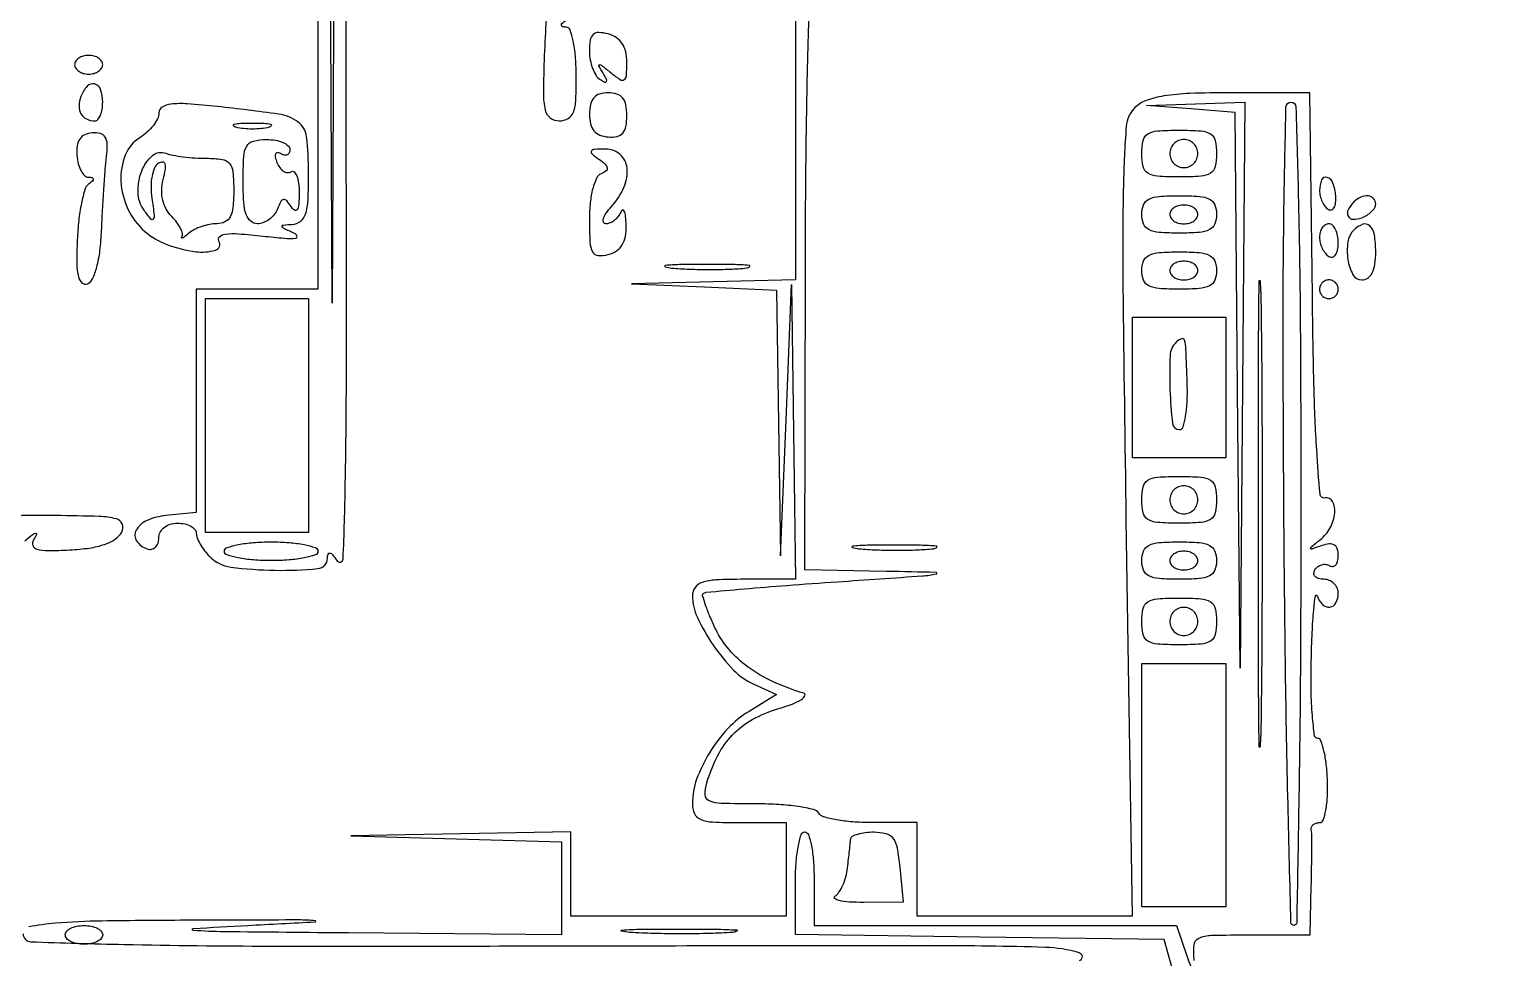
# Model space of a CAD drawing. Extents: x 23 to 255, y 40 to 184.
# Drawn here: x 61.52 to 74.74, y 145.22 to 153.62 of the extents above; entities that cross this region are included whole.
import ezdxf

# ---------------------------------------------------------------- set-up
doc = ezdxf.new("R2010")
doc.units = 0
doc.header["$MEASUREMENT"] = 0

msp = doc.modelspace()

# ---------------------------------------------------------------- linework, layer by layer
for points in [[(207.919475, 175.632891, 0.000007), (191.762556, 175.634099, 0.00002)], [(173.0434, 175.634494, 0.000013), (151.49745, 175.633531)], [(49.932728, 162.472053, 0.000008), (49.952466, 164.319505, 0.000321)], [(64.1268, 155.664), (64.1268, 153.4644), (64.1268, 151.2648), (63.5769, 151.2648), (63.027, 151.2648), (63.027, 150.25496), (63.027, 149.24512), (62.75205, 149.21861, 0.078177), (62.582904, 149.175031, 0.164241), (62.483304, 149.085219, 0.284622), (62.487443, 148.989291, 0.16429), (62.58285, 148.91715, 0.126183), (62.6231, 148.914299, 0.143626), (62.657536, 148.931603, 0.123964), (62.680611, 148.96735, 0.081814), (62.6886, 149.01585, -0.117497), (62.701189, 149.068682, -0.108755), (62.736466, 149.111906, -0.095897), (62.790871, 149.140122, -0.071929), (62.8578, 149.1498, -0.051602), (62.92254, 149.143101, -0.071518), (62.977298, 149.123174, -0.091543), (63.014099, 149.093754, -0.180377), (63.027, 149.059157, 0.095343), (63.035309, 149.015977, 0.034745), (63.062502, 148.959639, 0.032922), (63.101607, 148.900593, 0.033666), (63.147857, 148.847657, 0.164428), (63.33866, 148.753252, 0.029842), (63.738195, 148.723692, 0.02679), (64.126394, 148.738987, 0.383727), (64.212695, 148.83255, -0.066727), (64.218335, 148.871036, -0.405416), (64.234169, 148.880137, -0.167501), (64.258756, 148.864009, -0.021149), (64.296, 148.8114, 0.731114), (64.353902, 148.827148, 0.006439), (64.373886, 149.498331, 0.004304), (64.384025, 150.722967, 0.000378), (64.38066, 153.82395)], [(72.046937, 145.19475, -0.054323), (72.044828, 145.335914, -0.26835), (72.089132, 145.398242, -0.101933), (72.199059, 145.42344, -0.005543), (72.556232, 145.4274), (73.0944, 145.4274), (73.104418, 145.87155, 0.002386), (73.107526, 146.046303, 0.003252), (73.108551, 146.203869, 0.002147), (73.107983, 146.336088, 0.03702), (73.104418, 146.37915, -0.138258), (73.107287, 146.403313, -0.119925), (73.122395, 146.423962, -0.1011), (73.147848, 146.437831, -0.074487), (73.179683, 146.4426, 0.318421), (73.211929, 146.465452, 0.038427), (73.235685, 146.554431, 0.034391), (73.249927, 146.677376, 0.021098), (73.250567, 146.8233, 0.018305), (73.239688, 146.96922, 0.029404), (73.218607, 147.092169, 0.029382), (73.191732, 147.183108, 0.316115), (73.161989, 147.204, -0.378034), (73.133075, 147.229507, -0.01051), (73.114325, 147.409023, -0.016554), (73.103063, 147.634342, -0.009968), (73.103893, 147.90195, -0.005235), (73.112633, 148.162682, -0.011172), (73.125991, 148.363813, -0.01505), (73.141376, 148.492751, -0.784089), (73.156537, 148.49415, 0.110834), (73.205207, 148.415414, 0.23053), (73.271541, 148.391708, 0.249329), (73.327064, 148.429579, 0.121467), (73.3482, 148.5153, 0.103052), (73.338113, 148.563723, 0.098802), (73.309456, 148.604923, 0.09695), (73.26665, 148.632531, 0.095165), (73.216307, 148.6422, -0.067432), (73.169717, 148.648512, -0.140899), (73.138767, 148.667457, -0.190788), (73.128056, 148.695528, -0.136093), (73.137553, 148.72818, -0.090427), (73.163825, 148.757306, -0.095498), (73.198216, 148.774606, -0.099685), (73.235327, 148.777467, -0.108373), (73.269446, 148.765487, 0.168175), (73.299277, 148.758806, 0.190086), (73.325066, 148.772514, 0.12114), (73.342511, 148.807251, 0.056138), (73.3482, 148.857758, 0.073505), (73.339299, 148.917975, 0.185621), (73.312571, 148.952375, 0.165138), (73.267097, 148.962346, 0.05597), (73.20015, 148.947144, -0.003784), (73.108537, 148.916015, -0.435571), (73.098544, 148.921495, -0.292668), (73.103044, 148.934993, -0.002891), (73.186398, 149.001542, 0.104129), (73.274808, 149.107514, 0.094464), (73.316907, 149.243885, 0.15413), (73.296974, 149.344916, 0.322463), (73.22835, 149.37775, -0.441452), (73.183018, 149.412488, -0.005706), (73.153398, 149.811539, -0.009587), (73.129224, 150.366841, -0.002985), (73.1139, 151.20135), (73.0911, 153.0414), (72.367607, 153.0414, 0.008925), (72.006523, 153.034954, 0.029958), (71.77117, 153.012386, 0.047012), (71.612308, 152.971915, 0.110951), (71.509616, 152.906901, 0.179955), (71.431259, 152.735731, 0.012922), (71.406127, 152.205468, 0.008252), (71.401516, 151.285248, 0.000917), (71.429514, 149.184501), (71.483912, 145.5966), (70.512556, 145.5966), (69.5412, 145.5966), (69.5412, 146.0196), (69.5412, 146.4426), (69.123193, 146.4426, -0.018832), (68.959283, 146.448776, -0.025672), (68.812616, 146.467451, -0.024383), (68.696623, 146.494212, -0.187586), (68.6529, 146.5272, 0.200494), (68.606595, 146.560361, 0.018992), (68.466658, 146.586949, 0.02194), (68.290829, 146.60564, 0.01551), (68.092306, 146.6118, -0.005932), (67.769929, 146.615625, -0.09409), (67.663285, 146.638506, -0.295142), (67.626191, 146.69298, -0.078629), (67.640808, 146.80215, -0.04628), (67.740754, 147.050558, -0.072788), (67.874213, 147.237363, -0.075321), (68.051939, 147.373815, -0.053381), (68.284116, 147.471365, 0.017267), (68.41118, 147.514268, 0.045793), (68.497346, 147.556069, 0.143037), (68.527276, 147.588622, 0.464006), (68.517108, 147.612044, -0.034058), (68.239422, 147.7167, -0.050054), (68.014356, 147.848129, -0.056846), (67.841997, 148.006184, -0.068112), (67.721608, 148.190308, -0.010563), (67.669743, 148.305844, -0.016556), (67.630598, 148.40746, -0.010786), (67.60342, 148.491429, -0.284947), (67.609321, 148.51328, -0.166871), (67.635705, 148.5251, -0.000613), (67.977281, 148.555676, -0.003107), (68.366004, 148.587558, -0.001935), (68.8221, 148.62034, 0.000466), (69.590382, 148.673292, 0.034443), (69.714565, 148.690616, 0.889765), (69.713327, 148.704191, 0.002021), (69.26625, 148.713831), (68.526, 148.7268), (68.531946, 151.49745, -0.002437), (68.539486, 152.571535, -0.003713), (68.557503, 153.503924, -0.001381), (68.58115, 154.305023, -0.093669)], [(68.4414, 154.1412), (68.4414, 151.3494), (67.70115, 151.332375), (66.9609, 151.315349), (67.61655, 151.286516), (68.2722, 151.257683), (68.289801, 150.055691), (68.307402, 148.8537), (68.3568, 150.0804), (68.406198, 151.3071), (68.423799, 149.97465), (68.4414, 148.6422), (67.9761, 148.6422, 0.010732), (67.72513, 148.636812, 0.066428), (67.598436, 148.614335, 0.160115), (67.535194, 148.568632, 0.158716), (67.511116, 148.49415, 0.110057), (67.555575, 148.296606, 0.040633), (67.698687, 148.047707, 0.040799), (67.882869, 147.822073, 0.094561), (68.060536, 147.696282), (68.27226, 147.599813), (68.022537, 147.447948, 0.0687), (67.83152, 147.292351, 0.049689), (67.664976, 147.073613, 0.050774), (67.54915, 146.833831, 0.087355), (67.5108, 146.616001, 0.104217), (67.530083, 146.524491, 0.193977), (67.583544, 146.47242, 0.086079), (67.693838, 146.448068, 0.011393), (67.9338, 146.4426), (68.3568, 146.4426), (68.3568, 146.0196), (68.3568, 145.5966), (67.3839, 145.5966), (66.411, 145.5966), (66.411, 145.9773), (66.411, 146.358), (65.41695, 146.339916), (64.4229, 146.321832), (65.37465, 146.294845), (66.3264, 146.267859), (66.3264, 145.847629), (66.3264, 145.4274), (64.40175, 145.444416, -0.000522), (63.278041, 145.455523, -0.016092), (62.998827, 145.467567, -0.931243), (62.998895, 145.483916, -0.004072), (63.4923, 145.513019, 0.000995), (64.101723, 145.545202, 0.929553), (64.101911, 145.555538, 0.023373), (63.952717, 145.56218, 0.000283), (62.9847, 145.559453, 0.002711), (62.173252, 145.552308, 0.016688), (61.755941, 145.532429, 0.026794), (61.514788, 145.499785, 0.360128)], [(61.47814, 148.991391, -0.006651), (61.550697, 149.048664, -0.145069), (61.575717, 149.058275, -0.580832), (61.582647, 149.048082, -0.021531), (61.555093, 148.997456, 0.224998), (61.550156, 148.947677, 0.244736), (61.585629, 148.914828, 0.068906), (61.685174, 148.901878, 0.010873), (61.882894, 148.907807, 0.022523), (62.062456, 148.925235, 0.047521), (62.19839, 148.958035, 0.064539), (62.294805, 149.00588, 0.123082), (62.352548, 149.069587, 0.218129), (62.357073, 149.142631, 0.244416), (62.30469, 149.188918, 0.053524), (62.1495, 149.210364, 0.004765), (61.754708, 149.218597, 0.007102), (61.406048, 149.217591, 0.038093)], [(71.928416, 144.8352), (71.773952, 145.3851), (70.107676, 145.408038), (68.4414, 145.430977), (68.4414, 145.894488, -0.017171), (68.447504, 146.072168, -0.027971), (68.466251, 146.221843, -0.027152), (68.492923, 146.333329, -0.331856), (68.526, 146.358, -0.322437), (68.558979, 146.334265, -0.031449), (68.585749, 146.233744, -0.03053), (68.604491, 146.09714, -0.01883), (68.6106, 145.935), (68.6106, 145.512), (70.248062, 145.512), (71.885523, 145.512), (71.980667, 145.23705, 0.001272), (72.04182, 145.061771, 0.16766)], [(61.4619, 145.435878, 0.403987), (61.53048, 145.364853, 0.00336), (62.37262, 145.340995, 0.00521), (63.698455, 145.326169, 0.000721), (66.4533, 145.328041, -0.000414), (69.674497, 145.332204, -0.007548), (70.700952, 145.317183, -0.064032), (71.004471, 145.268944, -0.734878), (71.005827, 145.192662, 0.047604)]]:
    msp.add_lwpolyline(points, format="xyb")
for points in [[(65.58615, 159.830721), (64.296, 159.804993), (64.275635, 155.471447), (64.255271, 151.1379), (64.232567, 155.473101), (64.209864, 159.808302), (58.013682, 159.830559, -0.000028), (54.020799, 159.845125, -0.989179), (54.020767, 159.849534, -0.004438), (54.430313, 159.853293, -0.000015), (59.3469, 159.854632, -0.000316), (62.150895, 159.853538, -0.000703), (64.285557, 159.848357, -0.001095), (65.586093, 159.840525, -0.986023)], [(66.172347, 153.3798, 0.00647), (66.163916, 153.034809, 0.058929), (66.179834, 152.885531, 0.176657), (66.225362, 152.81507, 0.163287), (66.307233, 152.7876, 0.130256), (66.387186, 152.808788, 0.17793), (66.434804, 152.865263, 0.07734), (66.457199, 152.97927, 0.011919), (66.460845, 153.2106, 0.019284), (66.453273, 153.372825, 0.031009), (66.432975, 153.509724, 0.032141), (66.404723, 153.610445, 0.314309), (66.370764, 153.634895, -0.054565), (66.337486, 153.639042, -0.338419), (66.327277, 153.651534, -0.215925), (66.335113, 153.670446, -0.029771), (66.3687, 153.698345, 0.093085), (66.44817, 153.78339, 0.164491), (66.470748, 153.875717, 0.220515), (66.431317, 153.944536, 0.155332), (66.345044, 153.972, 0.183706), (66.266968, 153.942312, 0.141004), (66.217789, 153.864547, 0.053845), (66.189676, 153.70662, 0.007802)], [(66.5802, 153.419173, 0.044857), (66.587431, 153.33873, 0.045375), (66.608891, 153.261189, 0.049443), (66.640393, 153.197523, 0.115239), (66.677871, 153.160221, 0.032214), (66.719208, 153.138217, 0.415798), (66.733992, 153.143838, 0.226889), (66.733405, 153.165707, 0.017326), (66.703932, 153.218679, -0.009209), (66.665518, 153.285157, -0.558848), (66.671109, 153.295067, -0.177912), (66.69152, 153.288433, -0.003784), (66.77546, 153.221391, 0.022705), (66.858654, 153.159952, 0.304115), (66.894753, 153.159943, 0.234306), (66.914938, 153.195173, 0.014994), (66.9186, 153.317274, 0.055621), (66.907969, 153.412549, 0.090582), (66.876155, 153.487186, 0.100501), (66.822918, 153.540579, 0.08288), (66.7494, 153.573513, 0.053024), (66.664408, 153.586343, 0.198388), (66.614658, 153.568306, 0.171463), (66.58773, 153.518023, 0.03803)], [(61.9272, 153.2952, 0.148195), (61.936977, 153.262937, 0.098894), (61.964477, 153.235451, 0.082425), (62.005586, 153.216919, 0.064853), (62.0541, 153.2106, 0.064853), (62.102614, 153.216919, 0.082425), (62.143723, 153.235451, 0.098894), (62.171223, 153.262937, 0.148195), (62.181, 153.2952, 0.148195), (62.171223, 153.327463, 0.098894), (62.143723, 153.354949, 0.082425), (62.102614, 153.373481, 0.064853), (62.0541, 153.3798, 0.064853), (62.005586, 153.373481, 0.082425), (61.964477, 153.354949, 0.098894), (61.936977, 153.327463, 0.148195)], [(61.98438, 153.007371, 0.083866), (61.967112, 152.921773, 0.139064), (61.984827, 152.850806, 0.153921), (62.035215, 152.804393, 0.110173), (62.1105, 152.7876, 0.219986), (62.13748, 152.800074, 0.07762), (62.160291, 152.837302, 0.059018), (62.175839, 152.892012, 0.039769), (62.181, 152.9568, 0.08067), (62.162575, 153.070256, 0.254562), (62.108097, 153.121037, 0.281425), (62.040936, 153.100488, 0.089945)], [(66.5802, 152.847903, 0.058113), (66.590384, 152.760579, 0.114209), (66.621237, 152.698246, 0.125127), (66.674064, 152.659341, 0.077816), (66.7494, 152.641661, 0.070308), (66.829837, 152.646913, 0.163099), (66.881406, 152.677054, 0.136647), (66.90994, 152.736595, 0.043849), (66.9186, 152.835158, 0.047379), (66.909411, 152.931918, 0.125066), (66.880099, 152.99447, 0.146905), (66.827993, 153.02951, 0.075215), (66.7494, 153.0414, 0.073979), (66.672219, 153.029918, 0.140134), (66.619844, 152.996063, 0.126074), (66.589867, 152.936708, 0.054268)], [(62.6886, 152.858557, -0.115087), (62.676566, 152.806965, -0.049072), (62.638898, 152.7464, -0.045055), (62.584131, 152.686961, -0.044527), (62.5194, 152.638033, 0.1589), (62.385329, 152.478011, 0.108593), (62.34586, 152.242261, 0.097803), (62.408958, 151.990364, 0.10404), (62.562343, 151.787656, 0.089325), (62.760836, 151.669341, 0.057443), (63.021539, 151.604274, 0.10537), (63.199586, 151.618574, 0.493665), (63.230717, 151.700394, -0.35892), (63.236146, 151.740178, -0.159409), (63.287731, 151.763824, -0.047207), (63.410296, 151.766192, -0.009514), (63.627574, 151.745694, 0.007203), (63.821634, 151.726482, 0.041691), (63.924545, 151.726385, 0.474471), (63.937024, 151.744534, 0.220124), (63.9153, 151.769454, -0.005829), (63.817599, 151.814513, -0.22189), (63.80258, 151.832698, -0.463919), (63.811851, 151.845818, -0.011699), (63.89415, 151.851054, 0.156188), (63.968316, 151.878128, 0.151904), (64.013963, 151.943522, 0.06579), (64.036652, 152.070724, 0.011281), (64.0422, 152.316599, 0.029031), (64.023126, 152.644826, 0.209415), (63.945038, 152.778421, 0.123406), (63.770891, 152.848667, 0.007755), (63.21735, 152.916719, 0.008598), (62.945824, 152.941118, 0.045527), (62.796676, 152.938348, 0.111519), (62.717965, 152.91124, 0.259873)], [(73.0098, 149.2344, -0.001597), (73.00524, 147.807076, -0.002664), (72.991162, 146.605585, -0.000286), (72.972347, 145.537793, -0.41093), (72.94635, 145.512442, -0.404837), (72.920175, 145.538145, -0.000286), (72.893916, 146.606079, -0.002663), (72.87146, 147.807629, -0.001597), (72.85695, 149.234842, -0.001412), (72.849899, 150.934676, -0.004593), (72.858755, 152.061255, -0.001333), (72.875546, 152.912938, -0.407674), (72.9204, 152.9568, -0.405686), (72.965303, 152.91319, -0.001298), (72.988142, 152.055011, -0.004568), (73.004948, 150.925358, -0.001435)], [(61.948074, 152.473679, 0.042527), (61.960631, 152.39945, 0.058753), (61.985039, 152.336513, 0.07394), (62.016803, 152.293396, 0.1958), (62.051402, 152.278705, -0.05423), (62.084896, 152.274557, -0.336045), (62.095255, 152.262028, -0.218013), (62.087541, 152.243089, -0.030271), (62.0541, 152.215255, 0.164142), (62.020084, 152.16677, 0.02117), (61.989014, 152.042005, 0.022882), (61.96447, 151.885928, 0.017247), (61.951329, 151.712748, 0.01114), (61.947246, 151.49742, 0.05563), (61.961021, 151.377602, 0.15686), (61.993302, 151.323355, 0.279242), (62.042746, 151.314449, 0.196464), (62.089396, 151.358293, 0.042211), (62.127595, 151.464907, 0.035029), (62.156049, 151.613145, 0.019336), (62.170972, 151.797101, -0.003181), (62.179992, 151.982395, -0.002836), (62.19168, 152.174798, -0.002845), (62.204153, 152.347651, -0.008799), (62.215293, 152.464165, 0.030483), (62.221165, 152.577037, 0.133549), (62.203226, 152.640737, 0.198369), (62.160325, 152.67262, 0.080837), (62.08651, 152.678994, 0.087336), (62.01866, 152.661711, 0.139369), (61.973222, 152.623392, 0.117459), (61.949961, 152.561482, 0.052077)], [(63.68265, 152.729283, -0.039571), (63.615201, 152.717252, -0.024357), (63.5346, 152.713324, -0.024357), (63.453999, 152.717252, -0.039571), (63.38655, 152.729283, -0.161593), (63.364627, 152.743522, -0.542911), (63.368969, 152.756608, -0.052887), (63.428682, 152.765628, -0.011065), (63.5346, 152.767973, -0.011065), (63.640518, 152.765628, -0.052887), (63.700231, 152.756608, -0.542911), (63.704573, 152.743522, -0.161593)], [(72.2484, 152.4915, -0.05449), (72.235561, 152.374044, -0.201266), (72.19341, 152.314369, -0.124134), (72.106403, 152.286345, -0.016149), (71.91, 152.28, -0.016149), (71.713597, 152.286345, -0.124134), (71.62659, 152.314369, -0.201266), (71.584439, 152.374044, -0.05449), (71.5716, 152.4915, -0.05449), (71.584439, 152.608956, -0.201266), (71.62659, 152.668631, -0.124134), (71.713597, 152.696655, -0.016149), (71.91, 152.703, -0.016149), (72.106403, 152.696655, -0.124134), (72.19341, 152.668631, -0.201266), (72.235561, 152.608956, -0.05449)], [(63.873, 152.528807, -0.107279), (63.866468, 152.498716, -0.18139), (63.848433, 152.480715, -0.162559), (63.821319, 152.477905, -0.083829), (63.789369, 152.490901, 0.113925), (63.760835, 152.50057, 0.32884), (63.743914, 152.490529, 0.156144), (63.74121, 152.460573, 0.03668), (63.755934, 152.41178, 0.061745), (63.780754, 152.365219, 0.092628), (63.813632, 152.333146, 0.121099), (63.849075, 152.320319, 0.166459), (63.881865, 152.327779, -0.326124), (63.91043, 152.325577, -0.123487), (63.934972, 152.291029, -0.064077), (63.951442, 152.224859, -0.030363), (63.956305, 152.136943, -0.015621), (63.952459, 152.032176, -0.115588), (63.937886, 151.984745, -0.437108), (63.914717, 151.979603, -0.100349), (63.883478, 152.012143, 0.034191), (63.844042, 152.065854, 0.265879), (63.81593, 152.076095, 0.234956), (63.790306, 152.057338, 0.027745), (63.760528, 151.990993, -0.077041), (63.731187, 151.93977, -0.064966), (63.686158, 151.896361, -0.066779), (63.632925, 151.867005, -0.092919), (63.579555, 151.857, -0.181594), (63.518873, 151.87979, -0.131815), (63.478348, 151.9403, -0.06567), (63.45611, 152.051794, -0.01643), (63.45, 152.2377, -0.012699), (63.455759, 152.464418, -0.114574), (63.4829, 152.55918, -0.210352), (63.542488, 152.604389, -0.058662), (63.6615, 152.6184, -0.040452), (63.742481, 152.611837, -0.059813), (63.810872, 152.592082, -0.078662), (63.85736, 152.563086, -0.217355)], [(66.6648, 152.441464, -0.02856), (66.722858, 152.395216, -0.172412), (66.741029, 152.361919, -0.274217), (66.730034, 152.334162, -0.068328), (66.68595, 152.308809, 0.189608), (66.643415, 152.268363, 0.045674), (66.609947, 152.175092, 0.038687), (66.587542, 152.049031, 0.024645), (66.5802, 151.90017, 0.011587), (66.58508, 151.689637, 0.109972), (66.608576, 151.603196, 0.258028), (66.658354, 151.570492, 0.083196), (66.7494, 151.578687, 0.081394), (66.824957, 151.612267, 0.111312), (66.87654, 151.665629, 0.09606), (66.905001, 151.742354, 0.048449), (66.911921, 151.845717, 0.018146), (66.906643, 151.925256, 0.074262), (66.894669, 151.971993, 0.400834), (66.879074, 151.978759, 0.211604), (66.862571, 151.96275, -0.067691), (66.839491, 151.922318, -0.061674), (66.805803, 151.888064, -0.065381), (66.767083, 151.864857, -0.102705), (66.729238, 151.857, -0.299416), (66.707882, 151.871048, -0.180909), (66.706337, 151.902446, -0.076178), (66.731056, 151.952235, -0.030675), (66.778588, 152.011711, 0.079929), (66.891927, 152.186205, 0.128929), (66.920007, 152.360106, 0.187864), (66.857718, 152.483415, 0.186737), (66.72825, 152.532505, 0.011605), (66.624873, 152.529401, 0.231219), (66.598002, 152.514452, 0.387029), (66.601091, 152.490802, 0.021708)], [(71.8254, 152.4915, 0.099038), (71.835088, 152.44307, 0.097945), (71.862677, 152.401877, 0.097945), (71.90387, 152.374288, 0.099038), (71.9523, 152.3646, 0.099038), (72.00073, 152.374288, 0.097945), (72.041923, 152.401877, 0.097945), (72.069512, 152.44307, 0.099038), (72.0792, 152.4915, 0.099038), (72.069512, 152.53993, 0.097945), (72.041923, 152.581123, 0.097945), (72.00073, 152.608712, 0.099038), (71.9523, 152.6184, 0.099038), (71.90387, 152.608712, 0.097945), (71.862677, 152.581123, 0.097945), (71.835088, 152.53993, 0.099038)], [(63.118519, 152.4492, -0.034397), (63.260409, 152.439427, -0.186691), (63.326616, 152.402683, -0.153625), (63.35801, 152.326337, -0.02132), (63.3654, 152.1531, -0.023397), (63.358475, 152.005179, -0.09565), (63.333373, 151.919275, -0.163899), (63.286359, 151.873607, -0.111956), (63.21312, 151.857, 0.047443), (63.14743, 151.850753, 0.033878), (63.075958, 151.831942, 0.0344), (63.009667, 151.804392, 0.059977), (62.960025, 151.771695, -0.010562), (62.923256, 151.741892, -0.047223), (62.89986, 151.72704, -0.508974), (62.894518, 151.729755, -0.196155), (62.896776, 151.739466, 0.217098), (62.902359, 151.768754, 0.056602), (62.885417, 151.814843, 0.046901), (62.851996, 151.868257, 0.033155), (62.805353, 151.921533, -0.072039), (62.754445, 151.989684, -0.067998), (62.723728, 152.07081, -0.064319), (62.714857, 152.16131, -0.053839), (62.728172, 152.25695, 0.020184), (62.747453, 152.349429, 0.114984), (62.744273, 152.399209, 0.336803), (62.72214, 152.415289, 0.133827), (62.683859, 152.40397, 0.158983), (62.649509, 152.363345, 0.051014), (62.627046, 152.286567, 0.044958), (62.618092, 152.190394, 0.037194), (62.625433, 152.087722, -0.00514), (62.646285, 151.934717, -0.177742), (62.638245, 151.899852, -0.505385), (62.617353, 151.898671, -0.014997), (62.554621, 151.979274, -0.152687), (62.500117, 152.139265, -0.098435), (62.533696, 152.333793, -0.122101), (62.631144, 152.473167, -0.277843), (62.752888, 152.494769, 0.045648), (62.815119, 152.477199, 0.014989), (62.909277, 152.462586, 0.014792), (63.015289, 152.452547, 0.016209)], [(73.179, 152.158093, 0.058436), (73.184896, 152.107818, 0.05043), (73.202347, 152.057567, 0.052995), (73.228043, 152.014788, 0.092869), (73.25848, 151.987064, 0.216944), (73.287352, 151.983398, 0.194874), (73.310828, 152.002612, 0.101175), (73.324409, 152.046776, 0.042988), (73.325077, 152.108972, 0.068323), (73.300347, 152.224079, 0.228441), (73.246581, 152.276588, 0.396906), (73.19765, 152.254071, 0.096256)], [(72.2484, 151.9416, -0.094959), (72.231837, 151.855174, -0.184152), (72.18495, 151.804125, -0.098846), (72.091961, 151.77873, -0.017388), (71.91, 151.7724, -0.017388), (71.728039, 151.77873, -0.098846), (71.63505, 151.804125, -0.184152), (71.588163, 151.855174, -0.094959), (71.5716, 151.9416, -0.094959), (71.588163, 152.028026, -0.184152), (71.63505, 152.079075, -0.098846), (71.728039, 152.10447, -0.017388), (71.91, 152.1108, -0.017388), (72.091961, 152.10447, -0.098846), (72.18495, 152.079075, -0.184152), (72.231837, 152.028026, -0.094959)], [(73.4892, 152.0544, 0.0791), (73.437926, 151.98371, 0.235886), (73.437557, 151.925612, 0.280386), (73.48185, 151.897401, 0.096999), (73.5597, 151.911006, 0.048303), (73.608243, 151.935235, 0.053891), (73.649323, 151.96759, 0.061199), (73.67741, 152.002773, 0.13875), (73.6866, 152.035251, 0.191777), (73.66696, 152.084572, 0.180985), (73.618219, 152.108406, 0.130128), (73.551851, 152.097552, 0.091378)], [(71.8254, 151.9416, 0.148195), (71.835177, 151.909337, 0.098894), (71.862677, 151.881851, 0.082425), (71.903786, 151.863319, 0.064853), (71.9523, 151.857, 0.064853), (72.000814, 151.863319, 0.082425), (72.041923, 151.881851, 0.098894), (72.069423, 151.909337, 0.148195), (72.0792, 151.9416, 0.148195), (72.069423, 151.973863, 0.098894), (72.041923, 152.001349, 0.082425), (72.000814, 152.019881, 0.064853), (71.9523, 152.0262, 0.064853), (71.903786, 152.019881, 0.082425), (71.862677, 152.001349, 0.098894), (71.835177, 151.973863, 0.148195)], [(73.179, 151.735093, 0.061875), (73.185275, 151.684583, 0.051278), (73.203851, 151.633637, 0.053305), (73.231212, 151.589862, 0.08825), (73.2636, 151.5609, 0.202618), (73.295589, 151.555942, 0.181468), (73.323349, 151.575142, 0.104212), (73.342148, 151.619731, 0.047867), (73.3482, 151.682807, 0.0466), (73.341973, 151.749478, 0.066561), (73.323349, 151.805831, 0.086673), (73.295916, 151.843851, 0.195654), (73.2636, 151.857, 0.142666), (73.231339, 151.847604, 0.09965), (73.203851, 151.82119, 0.08433), (73.185333, 151.781691, 0.067639)], [(73.4892, 151.8006, 0.160479), (73.434421, 151.691996, 0.076123), (73.434904, 151.533471, 0.084686), (73.480889, 151.396527, 0.276183), (73.5597, 151.3494, 0.152103), (73.614602, 151.366497, 0.12651), (73.654875, 151.41285, 0.082504), (73.679074, 151.491352, 0.033607), (73.6866, 151.6032, 0.038338), (73.674818, 151.756629, 0.159359), (73.63338, 151.83834, 0.292752), (73.569874, 151.852262, 0.108326)], [(72.2484, 151.434, -0.094959), (72.231837, 151.347574, -0.184152), (72.18495, 151.296525, -0.098846), (72.091961, 151.27113, -0.017388), (71.91, 151.2648, -0.017388), (71.728039, 151.27113, -0.098846), (71.63505, 151.296525, -0.184152), (71.588163, 151.347574, -0.094959), (71.5716, 151.434, -0.094959), (71.588163, 151.520426, -0.184152), (71.63505, 151.571475, -0.098846), (71.728039, 151.59687, -0.017388), (71.91, 151.6032, -0.017388), (72.091961, 151.59687, -0.098846), (72.18495, 151.571475, -0.184152), (72.231837, 151.520426, -0.094959)], [(67.322686, 151.456546, 0.013671), (67.484137, 151.446486, 0.00893), (67.670733, 151.443307, 0.008983), (67.85288, 151.44673, 0.016947), (67.999486, 151.457105, 0.153636), (68.026811, 151.468962, 0.661512), (68.023155, 151.480284, 0.018464), (67.880771, 151.487787, 0.004138), (67.6377, 151.489598, 0.003921), (67.395344, 151.487498, 0.022011), (67.265985, 151.479659, 0.807686), (67.264787, 151.468554, 0.057523)], [(71.8254, 151.434, 0.148195), (71.835177, 151.401737, 0.098894), (71.862677, 151.374251, 0.082425), (71.903786, 151.355719, 0.064853), (71.9523, 151.3494, 0.064853), (72.000814, 151.355719, 0.082425), (72.041923, 151.374251, 0.098894), (72.069423, 151.401737, 0.148195), (72.0792, 151.434, 0.148195), (72.069423, 151.466263, 0.098894), (72.041923, 151.493749, 0.082425), (72.000814, 151.512281, 0.064853), (71.9523, 151.5186, 0.064853), (71.903786, 151.512281, 0.082425), (71.862677, 151.493749, 0.098894), (71.835177, 151.466263, 0.148195)], [(72.650165, 147.35205, -0.013348), (72.641279, 147.128297, -0.961073), (72.632882, 147.128521, -0.00271), (72.627152, 147.884381, -0.00054), (72.625694, 149.2344, -0.00054), (72.627152, 150.584419, -0.00271), (72.632882, 151.340279, -0.961073), (72.641279, 151.340503, -0.013348), (72.650165, 151.11675, -0.002048), (72.657795, 150.259847, -0.001202), (72.66026, 149.2344, -0.001202), (72.657795, 148.208953, -0.002048)], [(73.179, 151.2648, 0.099038), (73.185459, 151.232513, 0.097945), (73.203851, 151.205051, 0.097945), (73.231313, 151.186659, 0.099038), (73.2636, 151.1802, 0.099038), (73.295887, 151.186659, 0.097945), (73.323349, 151.205051, 0.097945), (73.341741, 151.232513, 0.099038), (73.3482, 151.2648, 0.099038), (73.341741, 151.297087, 0.097945), (73.323349, 151.324549, 0.097945), (73.295887, 151.342941, 0.099038), (73.2636, 151.3494, 0.099038), (73.231313, 151.342941, 0.097945), (73.203851, 151.324549, 0.097945), (73.185459, 151.297087, 0.099038)], [(71.8818, 150.7854, 0.187113), (71.82837, 150.664278, 0.020795), (71.827163, 150.356486, 0.017822), (71.849569, 150.051375, 0.382653), (71.911554, 149.9958, 0.325367), (71.945014, 150.020151, 0.036472), (71.968705, 150.117117, 0.032399), (71.982588, 150.252828, 0.018139), (71.982736, 150.4188, 0.002033), (71.970658, 150.724856, 0.05635), (71.958214, 150.803926, 0.446398), (71.930794, 150.817594, 0.102381)], [(72.2484, 149.3613, -0.05449), (72.235561, 149.243844, -0.201266), (72.19341, 149.184169, -0.124134), (72.106403, 149.156145, -0.016149), (71.91, 149.1498, -0.016149), (71.713597, 149.156145, -0.124134), (71.62659, 149.184169, -0.201266), (71.584439, 149.243844, -0.05449), (71.5716, 149.3613, -0.05449), (71.584439, 149.478756, -0.201266), (71.62659, 149.538431, -0.124134), (71.713597, 149.566455, -0.016149), (71.91, 149.5728, -0.016149), (72.106403, 149.566455, -0.124134), (72.19341, 149.538431, -0.201266), (72.235561, 149.478756, -0.05449)], [(71.8254, 149.3613, 0.099038), (71.835088, 149.31287, 0.097945), (71.862677, 149.271677, 0.097945), (71.90387, 149.244088, 0.099038), (71.9523, 149.2344, 0.099038), (72.00073, 149.244088, 0.097945), (72.041923, 149.271677, 0.097945), (72.069512, 149.31287, 0.099038), (72.0792, 149.3613, 0.099038), (72.069512, 149.40973, 0.097945), (72.041923, 149.450923, 0.097945), (72.00073, 149.478512, 0.099038), (71.9523, 149.4882, 0.099038), (71.90387, 149.478512, 0.097945), (71.862677, 149.450923, 0.097945), (71.835088, 149.40973, 0.099038)], [(64.1268, 148.896, -0.322437), (64.103065, 148.863021, -0.031449), (64.002544, 148.836251, -0.03053), (63.86594, 148.817509, -0.01883), (63.7038, 148.8114, -0.01883), (63.54166, 148.817509, -0.03053), (63.405056, 148.836251, -0.031449), (63.304535, 148.863021, -0.322437), (63.2808, 148.896, -0.322437), (63.304535, 148.928979, -0.031449), (63.405056, 148.955749, -0.03053), (63.54166, 148.974491, -0.01883), (63.7038, 148.9806, -0.01883), (63.86594, 148.974491, -0.03053), (64.002544, 148.955749, -0.031449), (64.103065, 148.928979, -0.322437)], [(69.014686, 148.918546, 0.013671), (69.176137, 148.908486, 0.00893), (69.362733, 148.905307, 0.008983), (69.54488, 148.90873, 0.016947), (69.691486, 148.919105, 0.153636), (69.718811, 148.930962, 0.661512), (69.715155, 148.942284, 0.018464), (69.572771, 148.949787, 0.004138), (69.3297, 148.951598, 0.003921), (69.087344, 148.949498, 0.022011), (68.957985, 148.941659, 0.807686), (68.956787, 148.930554, 0.057523)], [(72.2484, 148.8114, -0.094959), (72.231837, 148.724974, -0.184152), (72.18495, 148.673925, -0.098846), (72.091961, 148.64853, -0.017388), (71.91, 148.6422, -0.017388), (71.728039, 148.64853, -0.098846), (71.63505, 148.673925, -0.184152), (71.588163, 148.724974, -0.094959), (71.5716, 148.8114, -0.094959), (71.588163, 148.897826, -0.184152), (71.63505, 148.948875, -0.098846), (71.728039, 148.97427, -0.017388), (71.91, 148.9806, -0.017388), (72.091961, 148.97427, -0.098846), (72.18495, 148.948875, -0.184152), (72.231837, 148.897826, -0.094959)], [(71.8254, 148.8114, 0.148195), (71.835177, 148.779137, 0.098894), (71.862677, 148.751651, 0.082425), (71.903786, 148.733119, 0.064853), (71.9523, 148.7268, 0.064853), (72.000814, 148.733119, 0.082425), (72.041923, 148.751651, 0.098894), (72.069423, 148.779137, 0.148195), (72.0792, 148.8114, 0.148195), (72.069423, 148.843663, 0.098894), (72.041923, 148.871149, 0.082425), (72.000814, 148.889681, 0.064853), (71.9523, 148.896, 0.064853), (71.903786, 148.889681, 0.082425), (71.862677, 148.871149, 0.098894), (71.835177, 148.843663, 0.148195)], [(72.2484, 148.2615, -0.05449), (72.235561, 148.144044, -0.201266), (72.19341, 148.084369, -0.124134), (72.106403, 148.056345, -0.016149), (71.91, 148.05, -0.016149), (71.713597, 148.056345, -0.124134), (71.62659, 148.084369, -0.201266), (71.584439, 148.144044, -0.05449), (71.5716, 148.2615, -0.05449), (71.584439, 148.378956, -0.201266), (71.62659, 148.438631, -0.124134), (71.713597, 148.466655, -0.016149), (71.91, 148.473, -0.016149), (72.106403, 148.466655, -0.124134), (72.19341, 148.438631, -0.201266), (72.235561, 148.378956, -0.05449)], [(71.8254, 148.2615, 0.099038), (71.835088, 148.21307, 0.097945), (71.862677, 148.171877, 0.097945), (71.90387, 148.144288, 0.099038), (71.9523, 148.1346, 0.099038), (72.00073, 148.144288, 0.097945), (72.041923, 148.171877, 0.097945), (72.069512, 148.21307, 0.099038), (72.0792, 148.2615, 0.099038), (72.069512, 148.30993, 0.097945), (72.041923, 148.351123, 0.097945), (72.00073, 148.378712, 0.099038), (71.9523, 148.3884, 0.099038), (71.90387, 148.378712, 0.097945), (71.862677, 148.351123, 0.097945), (71.835088, 148.30993, 0.099038)], [(69.384264, 146.04075), (69.4143, 145.7235), (69.059429, 145.721399, -0.015024), (68.929244, 145.724541, -0.038945), (68.836264, 145.736888, -0.117211), (68.796726, 145.755657, -0.517891), (68.798045, 145.777076, 0.106953), (68.835481, 145.813136, 0.042056), (68.870439, 145.87608, 0.039177), (68.898011, 145.9529, 0.039335), (68.913216, 146.032977, -0.000047), (68.922034, 146.113481, -0.000052), (68.930601, 146.19154, -0.000049), (68.93794, 146.258288, -0.000262), (68.94195, 146.29455, -0.243301), (68.958252, 146.319003, -0.052954), (69.006447, 146.339362, -0.043932), (69.073492, 146.353376, -0.029571), (69.151614, 146.358, -0.064975), (69.259517, 146.343919, -0.171274), (69.323003, 146.300598, -0.11374), (69.360421, 146.213614, -0.021339)], [(62.181, 145.4274, -0.191087), (62.168185, 145.395093, -0.088204), (62.131298, 145.367651, -0.068025), (62.076554, 145.349034, -0.048028), (62.0118, 145.3428, -0.048028), (61.947046, 145.349034, -0.068025), (61.892303, 145.367651, -0.088204), (61.855415, 145.395093, -0.191087), (61.8426, 145.4274, -0.191087), (61.855415, 145.459707, -0.088204), (61.892303, 145.487149, -0.068025), (61.947046, 145.505766, -0.048028), (62.0118, 145.512, -0.048028), (62.076554, 145.505766, -0.068025), (62.131298, 145.487149, -0.088204), (62.168185, 145.459707, -0.191087)], [(67.873439, 145.449736, -0.011299), (67.669335, 145.440036, -0.006131), (67.418138, 145.436862, -0.006105), (67.162333, 145.43989, -0.009604), (66.942839, 145.449389, -0.045022), (66.869562, 145.460648, -0.85479), (66.870466, 145.471115, -0.014736), (67.050526, 145.478433, -0.002694), (67.3839, 145.480354, -0.002807), (67.717999, 145.478603, -0.012902), (67.911575, 145.471503, -0.764402), (67.913764, 145.460866, -0.099936)]]:
    msp.add_lwpolyline(points, format="xyb", close=True)
for points in [[(72.482358, 150.39765), (72.462515, 147.8385), (72.438806, 150.350766), (72.415096, 152.863032), (72.014498, 152.894667), (71.6139, 152.926302), (72.05805, 152.941551), (72.5022, 152.9568)], [(64.0422, 150.1227), (64.0422, 149.0652), (63.5769, 149.0652), (63.1116, 149.0652), (63.1116, 150.1227), (63.1116, 151.1802), (63.5769, 151.1802), (64.0422, 151.1802)], [(72.333, 150.3765), (72.333, 149.742), (71.91, 149.742), (71.487, 149.742), (71.487, 150.3765), (71.487, 151.011), (71.91, 151.011), (72.333, 151.011)], [(72.333, 146.781), (72.333, 145.6812), (71.9523, 145.6812), (71.5716, 145.6812), (71.5716, 146.781), (71.5716, 147.8808), (71.9523, 147.8808), (72.333, 147.8808)]]:
    msp.add_lwpolyline(points, close=True)

doc.saveas('drawing.dxf')
